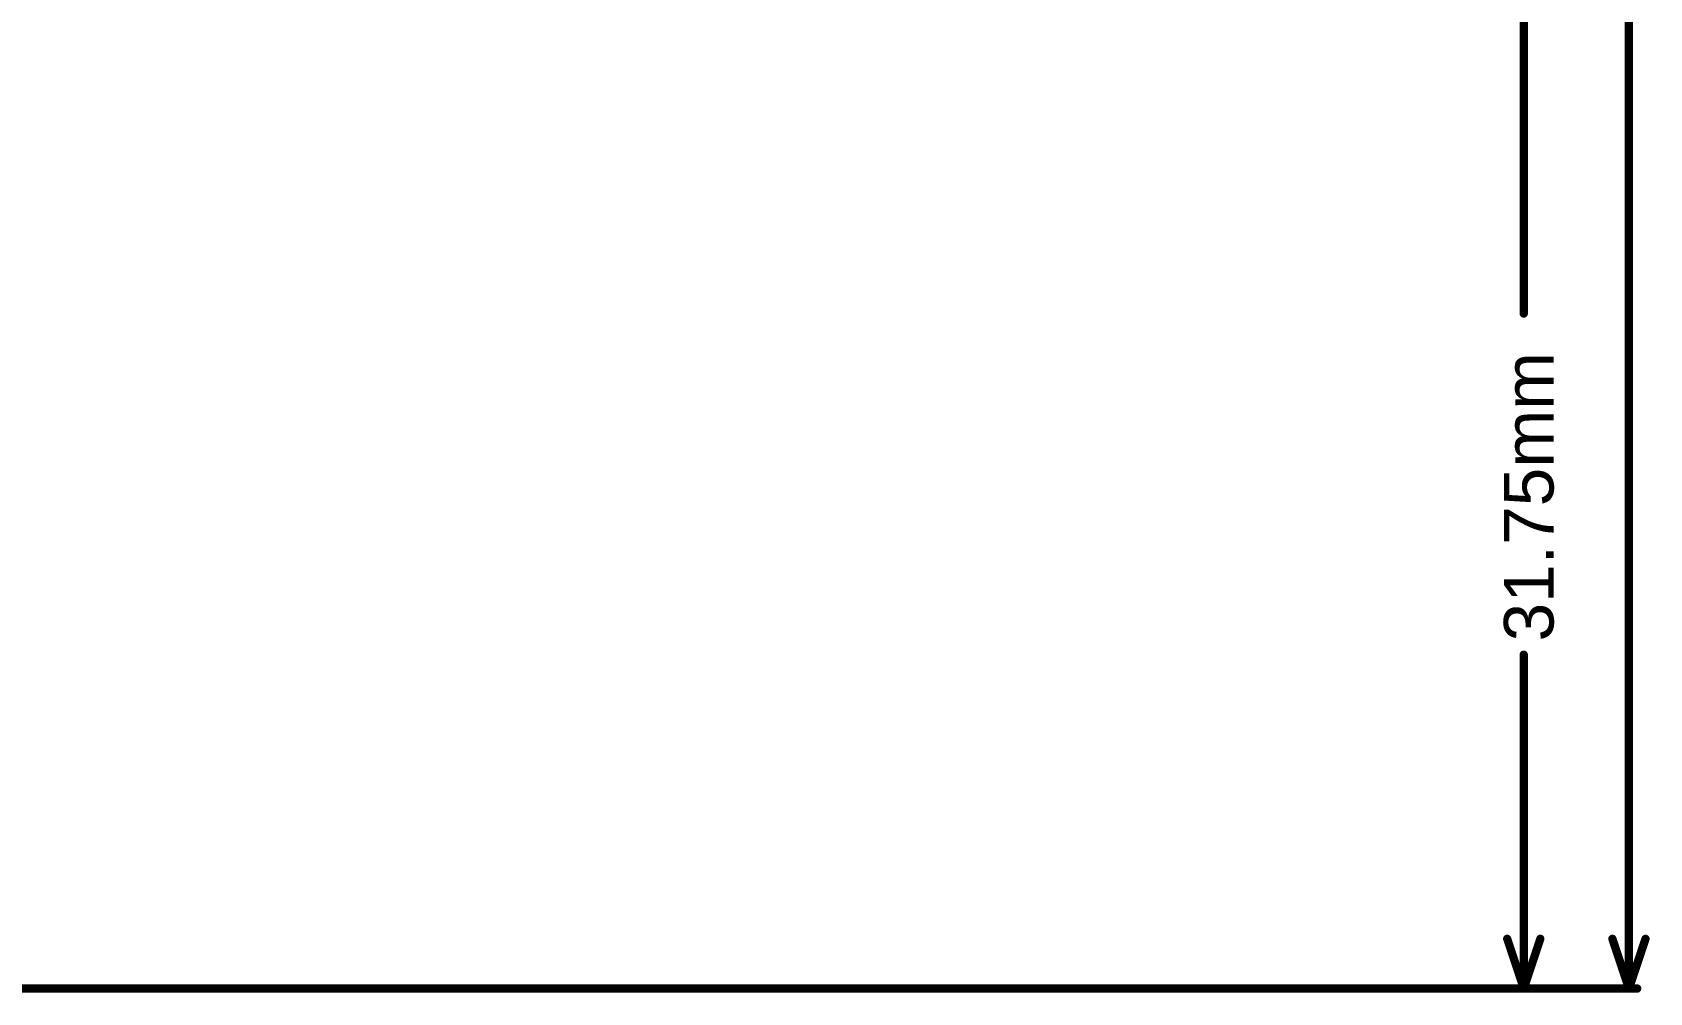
# Model space of a CAD drawing. Header units: inches. Extents: x 0 to 13.9, y -0.2 to 3.4.
# Drawn here: x 2.299 to 4.252, y -0.005 to 1.155 of the extents above; entities that cross this region are included whole.
import ezdxf

# ---------------------------------------------------------------- set-up
doc = ezdxf.new("R2010")
doc.units = ezdxf.units.IN
doc.header["$MEASUREMENT"] = 0
for name, color, linetype in [('Dimensions', 6, 'Continuous'), ('Mechanical 6', 56, 'Continuous'), ('Pad Holes', 156, 'Continuous')]:
    doc.layers.add(name, color=color, linetype=linetype)
doc.styles.add('Arial', font='', dxfattribs={"height": 0.2})
doc.styles.get('Arial').set_extended_font_data('Arial')

msp = doc.modelspace()

# ---------------------------------------------------------------- hatches: boundary and pattern name
at = {"layer": 'Mechanical 6'}
h = msp.add_hatch(color=56, dxfattribs=at)
edge = h.paths.add_edge_path()
edge.add_arc((4.1, 0.8149), 0.0025, 0, 360)
h = msp.add_hatch(color=56, dxfattribs=at)
edge = h.paths.add_edge_path()
edge.add_arc((4.1, 0.4031), 0.0025, 0, 360)
h = msp.add_hatch(color=56, dxfattribs=at)
edge = h.paths.add_edge_path()
edge.add_arc((4.08, 0.06), 0.0025, 0, 360)
h = msp.add_hatch(color=56, dxfattribs=at)
edge = h.paths.add_edge_path()
edge.add_arc((4.12, 0.06), 0.0025, 0, 360)
h = msp.add_hatch(color=56, dxfattribs=at)
edge = h.paths.add_edge_path()
edge.add_arc((4.1, 0), 0.0025, 0, 360)
h = msp.add_hatch(color=56, dxfattribs=at)
edge = h.paths.add_edge_path()
edge.add_arc((4.1, 0), 0.0025, 0, 360)
h = msp.add_hatch(color=56, dxfattribs=at)
edge = h.paths.add_edge_path()
edge.add_arc((4.1, 0), 0.0025, 0, 360)
h = msp.add_hatch(color=56, dxfattribs=at)
edge = h.paths.add_edge_path()
edge.add_arc((4.11, 0), 0.0025, 0, 360)
at = {"layer": 'Pad Holes'}
h = msp.add_hatch(color=7, dxfattribs=at)
edge = h.paths.add_edge_path()
edge.add_arc((4.1, 0.8149), 0.0025, 0, 360)
h = msp.add_hatch(color=7, dxfattribs=at)
edge = h.paths.add_edge_path()
edge.add_arc((4.1, 0.4031), 0.0025, 0, 360)
h = msp.add_hatch(color=7, dxfattribs=at)
edge = h.paths.add_edge_path()
edge.add_arc((4.08, 0.06), 0.0025, 0, 360)
h = msp.add_hatch(color=7, dxfattribs=at)
edge = h.paths.add_edge_path()
edge.add_arc((4.12, 0.06), 0.0025, 0, 360)
h = msp.add_hatch(color=7, dxfattribs=at)
edge = h.paths.add_edge_path()
edge.add_arc((4.1, 0), 0.0025, 0, 360)
h = msp.add_hatch(color=7, dxfattribs=at)
edge = h.paths.add_edge_path()
edge.add_arc((4.1, 0), 0.0025, 0, 360)
h = msp.add_hatch(color=7, dxfattribs=at)
edge = h.paths.add_edge_path()
edge.add_arc((4.1, 0), 0.0025, 0, 360)
h = msp.add_hatch(color=7, dxfattribs=at)
edge = h.paths.add_edge_path()
edge.add_arc((4.11, 0), 0.0025, 0, 360)

# ---------------------------------------------------------------- linework, layer by layer
at = {"layer": 'Dimensions'}
for points in [[(4.227, 0, 0.01, 0.01, 0), (4.227, 1.3981, 0.01, 0.01, 0)], [(4.1, 0.8149, 0.01, 0.01, 0), (4.1, 1.25, 0.01, 0.01, 0)], [(4.1, 0, 0.01, 0.01, 0), (4.1, 0.4031, 0.01, 0.01, 0)], [(4.08, 0.06, 0.01, 0.01, 0), (4.1, 0, 0.01, 0.01, 0)], [(4.1, 0, 0.01, 0.01, 0), (4.12, 0.06, 0.01, 0.01, 0)], [(4.207, 0.06, 0.01, 0.01, 0), (4.227, 0, 0.01, 0.01, 0)], [(4.227, 0, 0.01, 0.01, 0), (4.247, 0.06, 0.01, 0.01, 0)], [(0.015, 0, 0.01, 0.01, 0), (4.237, 0, 0.01, 0.01, 0)], [(0.765, 0, 0.01, 0.01, 0), (4.11, 0, 0.01, 0.01, 0)]]:
    msp.add_lwpolyline(points, format="xyseb", dxfattribs=at)
for points in [[(4.0975, 0.8149, 0.005, 0.005, 1), (4.1025, 0.8149, 0.005, 0.005, 1)], [(4.0975, 0.4031, 0.005, 0.005, 1), (4.1025, 0.4031, 0.005, 0.005, 1)], [(4.0775, 0.06, 0.005, 0.005, 1), (4.0825, 0.06, 0.005, 0.005, 1)], [(4.1175, 0.06, 0.005, 0.005, 1), (4.1225, 0.06, 0.005, 0.005, 1)], [(4.2045, 0.06, 0.005, 0.005, 1), (4.2095, 0.06, 0.005, 0.005, 1)], [(4.2445, 0.06, 0.005, 0.005, 1), (4.2495, 0.06, 0.005, 0.005, 1)], [(4.0975, 0, 0.005, 0.005, 1), (4.1025, 0, 0.005, 0.005, 1)], [(4.0975, 0, 0.005, 0.005, 1), (4.1025, 0, 0.005, 0.005, 1)], [(4.0975, 0, 0.005, 0.005, 1), (4.1025, 0, 0.005, 0.005, 1)], [(4.1075, 0, 0.005, 0.005, 1), (4.1125, 0, 0.005, 0.005, 1)], [(4.2245, 0, 0.005, 0.005, 1), (4.2295, 0, 0.005, 0.005, 1)], [(4.2245, 0, 0.005, 0.005, 1), (4.2295, 0, 0.005, 0.005, 1)], [(4.2245, 0, 0.005, 0.005, 1), (4.2295, 0, 0.005, 0.005, 1)], [(4.2345, 0, 0.005, 0.005, 1), (4.2395, 0, 0.005, 0.005, 1)]]:
    msp.add_lwpolyline(points, format="xyseb", close=True, dxfattribs=at)
at = {"layer": 'Mechanical 6'}
for points in [[(4.1, 0.8149, 0.01, 0.01, 0), (4.1, 1.25, 0.01, 0.01, 0)], [(4.1, 0, 0.01, 0.01, 0), (4.1, 0.4031, 0.01, 0.01, 0)], [(4.08, 0.06, 0.01, 0.01, 0), (4.1, 0, 0.01, 0.01, 0)], [(4.1, 0, 0.01, 0.01, 0), (4.12, 0.06, 0.01, 0.01, 0)], [(0.7625, 0, 0.01, 0.01, 0), (4.11, 0, 0.01, 0.01, 0)]]:
    msp.add_lwpolyline(points, format="xyseb", dxfattribs=at)
for points in [[(4.0975, 0.8149, 0.005, 0.005, 1), (4.1025, 0.8149, 0.005, 0.005, 1)], [(4.0975, 0.4031, 0.005, 0.005, 1), (4.1025, 0.4031, 0.005, 0.005, 1)], [(4.0775, 0.06, 0.005, 0.005, 1), (4.0825, 0.06, 0.005, 0.005, 1)], [(4.1175, 0.06, 0.005, 0.005, 1), (4.1225, 0.06, 0.005, 0.005, 1)], [(4.0975, 0, 0.005, 0.005, 1), (4.1025, 0, 0.005, 0.005, 1)], [(4.0975, 0, 0.005, 0.005, 1), (4.1025, 0, 0.005, 0.005, 1)], [(4.0975, 0, 0.005, 0.005, 1), (4.1025, 0, 0.005, 0.005, 1)], [(4.1075, 0, 0.005, 0.005, 1), (4.1125, 0, 0.005, 0.005, 1)]]:
    msp.add_lwpolyline(points, format="xyseb", close=True, dxfattribs=at)

# ---------------------------------------------------------------- texts
at = {"layer": 'Dimensions', "style": 'Arial'}
msp.add_text('31.75mm', height=0.06, rotation=90, dxfattribs=at).set_placement((4.136, 0.4191))
at = {"layer": 'Mechanical 6', "style": 'Arial'}
msp.add_text('31.75mm', height=0.06, rotation=90, dxfattribs=at).set_placement((4.136, 0.4191))

doc.saveas('drawing.dxf')
